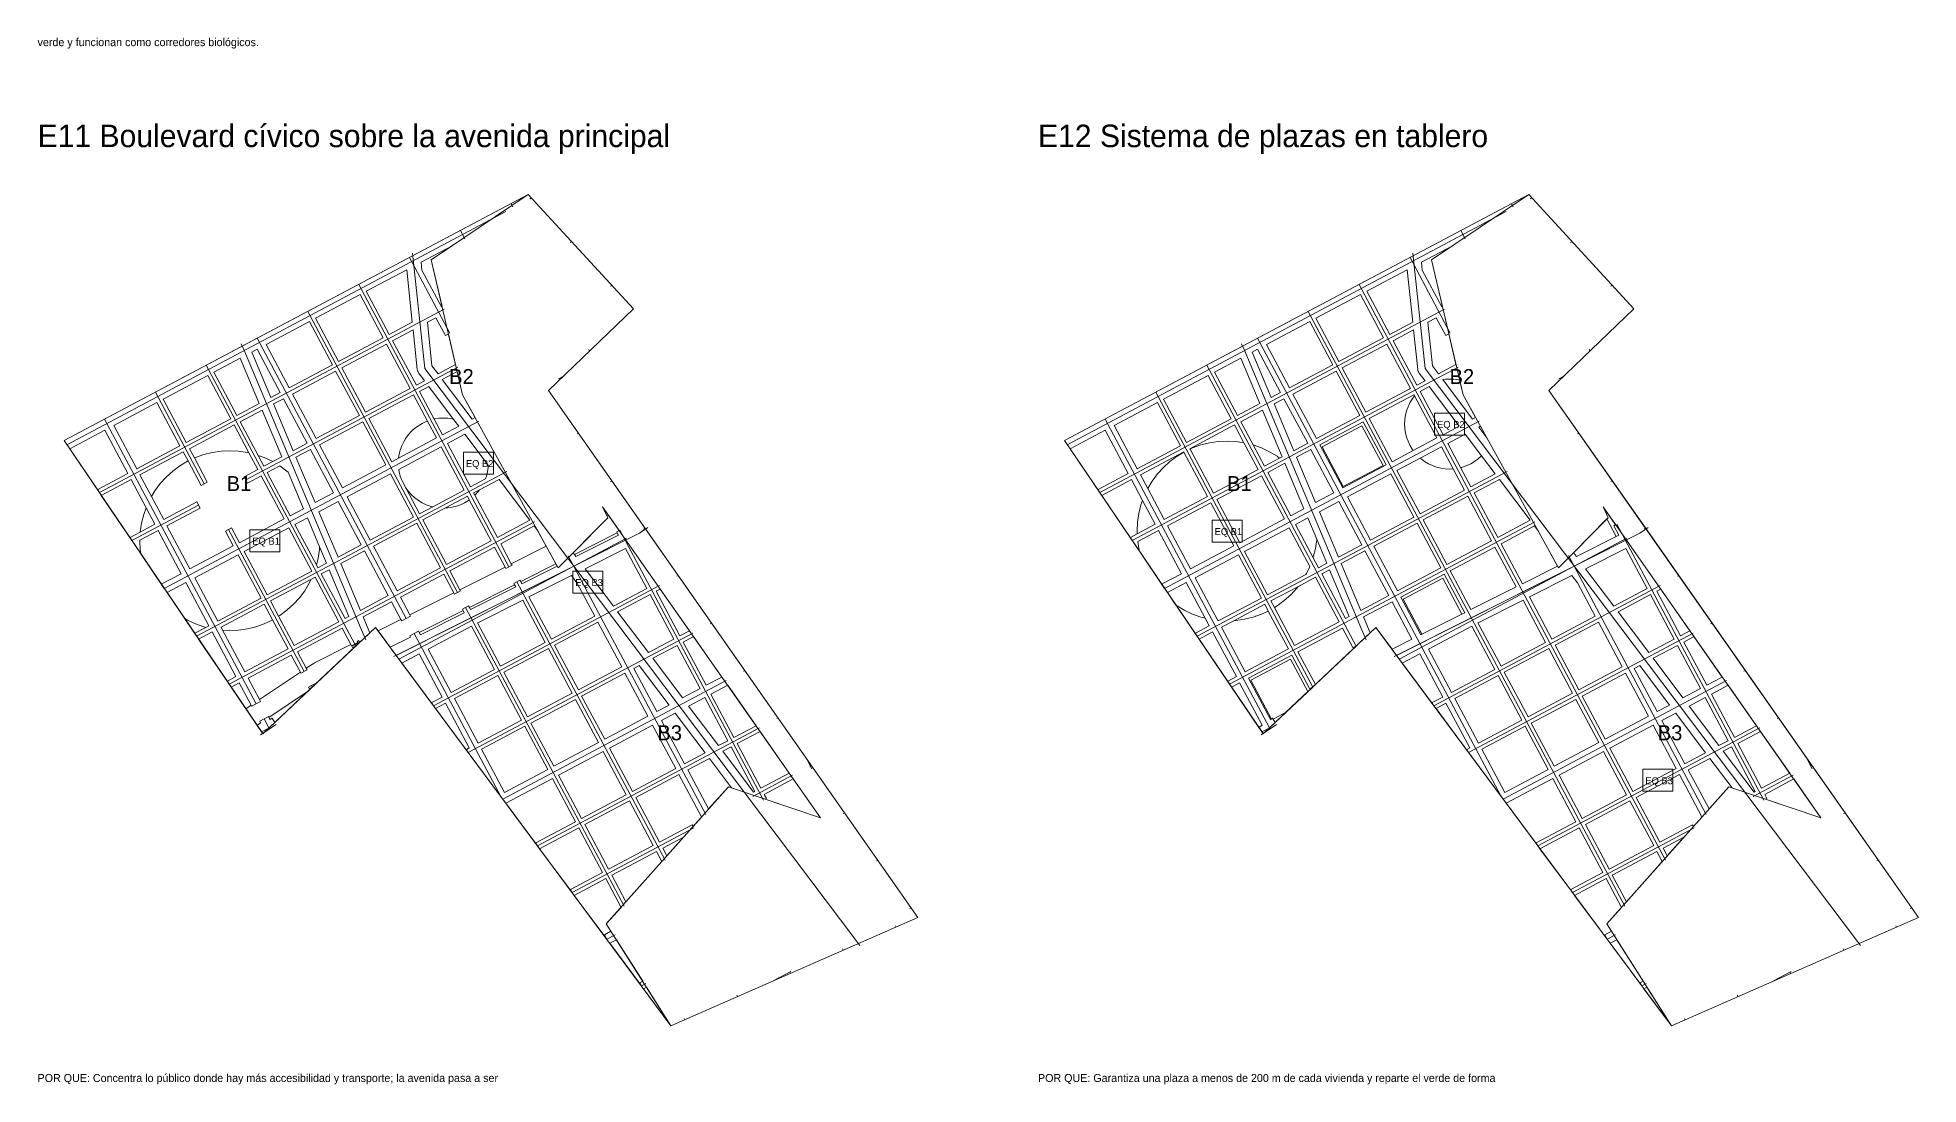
# Model space of a CAD drawing. Header units: metres. Extents: x 3873 to 16340, y -5213 to 3289.
# Drawn here: x 6580 to 10340, y -3085 to -991 of the extents above; entities that cross this region are included whole.
import ezdxf

# ---------------------------------------------------------------- set-up
doc = ezdxf.new("R2010")
doc.units = ezdxf.units.M
for name, color, linetype, lineweight, plot in [('EQUIPAMIENTO', 5, 'Continuous', 0, False), ('LIMITE-INTERVENCION', 30, 'Continuous', 0, False), ('MANZANAS-PROPUESTAS', 33, 'Continuous', 0, False), ('SECTORES', 1, 'Continuous', 0, False), ('TEXTO', 7, 'Continuous', 0, False), ('VERDE-OBLIGATORIO', 3, 'Continuous', 0, False), ('VERDE-PROPUESTO', 82, 'Continuous', 0, False), ('VIA-BOULEVARD', 30, 'Continuous', 0, False), ('VIA-PRIMARIA', 1, 'Continuous', 0, False), ('VIA-SECUNDARIA', 8, 'Continuous', 0, False), ('VIA-TERCIARIA', 9, 'Continuous', 0, False)]:
    doc.layers.add(name, color=color, linetype=linetype, lineweight=lineweight, plot=plot)

msp = doc.modelspace()

# ---------------------------------------------------------------- linework, layer by layer
at = {"layer": 'EQUIPAMIENTO'}
for points in [[(9372.8, -1785.9), (9432.8, -1785.9), (9432.8, -1741.9), (9372.8, -1741.9), (9372.8, -1785.9)], [(7431.2, -1864), (7491.2, -1864), (7491.2, -1820), (7431.2, -1820), (7431.2, -1864)], [(7004.3, -2019.2), (7064.3, -2019.2), (7064.3, -1975.2), (7004.3, -1975.2), (7004.3, -2019.2)], [(8928, -2000), (8988, -2000), (8988, -1956), (8928, -1956), (8928, -2000)], [(7650, -2102), (7710, -2102), (7710, -2058), (7650, -2058), (7650, -2102)], [(9789.1, -2498.5), (9849.1, -2498.5), (9849.1, -2454.5), (9789.1, -2454.5), (9789.1, -2498.5)]]:
    msp.add_lwpolyline(points, close=True, dxfattribs=at)
at = {"layer": 'LIMITE-INTERVENCION'}
for points in [[(6633, -1797), (7561, -1305), (7771.2, -1533.6), (7601.5, -1696.8), (8340, -2751), (7846.2, -2967.6), (7255.3, -2170.6), (7030.2, -2383.5), (6633, -1797)], [(8633, -1797), (9561, -1305), (9771.2, -1533.6), (9601.5, -1696.8), (10340, -2751), (9846.2, -2967.6), (9255.3, -2170.6), (9030.2, -2383.5), (8633, -1797)]]:
    msp.add_lwpolyline(points, close=True, dxfattribs=at)
at = {"layer": 'MANZANAS-PROPUESTAS'}
for points in [[(7387.4, -1529.4), (7348.2, -1455.8), (7346.6, -1440.2), (7408.7, -1407.1), (7366.7, -1435.3), (7388.5, -1528.9), (7387.4, -1529.4)], [(9387.4, -1529.4), (9348.2, -1455.8), (9346.6, -1440.2), (9408.7, -1407.1), (9366.7, -1435.3), (9388.5, -1528.9), (9387.4, -1529.4)], [(7329.1, -1560.4), (7283.2, -1584.8), (7237.2, -1498.3), (7318, -1455.4), (7329.1, -1560.4)], [(9237.2, -1498.3), (9318, -1455.4), (9329.1, -1560.4), (9283.2, -1584.8), (9237.2, -1498.3)], [(7135.7, -1552.3), (7224.9, -1504.9), (7270.9, -1591.4), (7181.7, -1638.8), (7135.7, -1552.3)], [(9135.7, -1552.3), (9224.9, -1504.9), (9270.9, -1591.4), (9181.7, -1638.8), (9135.7, -1552.3)], [(7036.8, -1604.9), (7123.3, -1558.9), (7169.3, -1645.4), (7082.8, -1691.4), (7036.8, -1604.9)], [(7289.8, -1597.2), (7330.7, -1575.4), (7339.1, -1654.6), (7339.3, -1655.9), (7339.6, -1657.2), (7340, -1658.5), (7340.6, -1659.7), (7341.3, -1660.9), (7342, -1662), (7353.8, -1677.6), (7337.2, -1686.4), (7289.8, -1597.2)], [(7380.6, -1663.3), (7368.5, -1647.3), (7359.3, -1560.3), (7376.3, -1551.2), (7395.2, -1586.6), (7401.3, -1583.4), (7415.6, -1644.7), (7380.6, -1663.3)], [(9036.8, -1604.9), (9123.3, -1558.9), (9169.3, -1645.4), (9082.8, -1691.4), (9036.8, -1604.9)], [(9289.8, -1597.2), (9330.7, -1575.4), (9339.1, -1654.6), (9339.3, -1655.9), (9339.6, -1657.2), (9340, -1658.5), (9340.6, -1659.7), (9341.3, -1660.9), (9342, -1662), (9353.8, -1677.6), (9337.2, -1686.4), (9289.8, -1597.2)], [(9380.6, -1663.3), (9368.5, -1647.3), (9359.3, -1560.3), (9376.3, -1551.2), (9395.2, -1586.6), (9401.3, -1583.4), (9415.6, -1644.7), (9380.6, -1663.3)], [(7008.2, -1620.1), (7019.1, -1614.3), (7065.1, -1700.8), (7046.4, -1710.8), (7008.2, -1620.1)], [(7188.3, -1651.2), (7277.4, -1603.8), (7324.9, -1693), (7235.7, -1740.4), (7188.3, -1651.2)], [(9008.2, -1620.1), (9019.1, -1614.3), (9065.1, -1700.8), (9046.4, -1710.8), (9008.2, -1620.1)], [(9188.3, -1651.2), (9277.4, -1603.8), (9324.9, -1693), (9235.7, -1740.4), (9188.3, -1651.2)], [(6932.6, -1660.3), (6985.2, -1632.3), (7023.3, -1723), (6978.6, -1746.8), (6932.6, -1660.3)], [(8932.6, -1660.3), (8985.2, -1632.3), (9023.3, -1723), (8978.6, -1746.8), (8932.6, -1660.3)], [(6966.2, -1753.4), (6877.1, -1800.8), (6831.1, -1714.3), (6920.2, -1666.9), (6966.2, -1753.4)], [(7089.4, -1703.8), (7175.9, -1657.8), (7223.3, -1746.9), (7136.8, -1793), (7089.4, -1703.8)], [(7343.8, -1698.7), (7362.3, -1688.9), (7411.7, -1754.5), (7408.8, -1753.7), (7400.1, -1752.4), (7391.2, -1752), (7382.4, -1752.4), (7373.7, -1753.7), (7373.1, -1753.9), (7343.8, -1698.7)], [(7448.8, -1753.9), (7389.1, -1674.6), (7418.9, -1658.8), (7429.8, -1705.7), (7454.7, -1750.8), (7448.8, -1753.9)], [(8831.1, -1714.3), (8920.2, -1666.9), (8966.2, -1753.4), (8877.1, -1800.8), (8831.1, -1714.3)], [(9089.4, -1703.8), (9175.9, -1657.8), (9223.3, -1746.9), (9136.8, -1793), (9089.4, -1703.8)], [(6732.2, -1766.9), (6818.7, -1720.8), (6864.7, -1807.4), (6778.2, -1853.4), (6732.2, -1766.9)], [(7051.8, -1723.7), (7071.7, -1713.2), (7119.1, -1802.3), (7091.1, -1817.2), (7051.8, -1723.7)], [(7242.2, -1752.7), (7331.4, -1705.3), (7359.4, -1757.9), (7356.8, -1758.9), (7348.8, -1762.6), (7341.2, -1767.2), (7334.1, -1772.4), (7327.6, -1778.4), (7321.7, -1784.9), (7316.4, -1792), (7311.9, -1799.6), (7308.1, -1807.6), (7305.1, -1815.9), (7303, -1824.4), (7301.8, -1832), (7288.3, -1839.3), (7242.2, -1752.7)], [(8732.2, -1766.9), (8818.7, -1720.8), (8864.7, -1807.4), (8778.2, -1853.4), (8732.2, -1766.9)], [(9051.8, -1723.7), (9071.7, -1713.2), (9119.1, -1802.3), (9091.1, -1817.2), (9051.8, -1723.7)], [(9288.3, -1839.3), (9242.2, -1752.7), (9331.4, -1705.3), (9332.6, -1707.6), (9328, -1713.9), (9323.4, -1721.4), (9319.7, -1729.4), (9316.7, -1737.7), (9314.5, -1746.3), (9313.2, -1755), (9312.8, -1763.9), (9313.2, -1772.7), (9314.5, -1781.4), (9316.7, -1790), (9319.7, -1798.3), (9323.4, -1806.3), (9328, -1813.9), (9330.3, -1816.9), (9288.3, -1839.3)], [(6883.6, -1813.2), (6972.8, -1765.7), (7002.4, -1821.4), (6999.4, -1820.6), (6982, -1818.1), (6964.3, -1817.2), (6946.7, -1818.1), (6929.2, -1820.6), (6912.1, -1824.9), (6895.4, -1830.9), (6893.5, -1831.8), (6883.6, -1813.2)], [(6985.2, -1759.2), (7028.8, -1736), (7068.1, -1829.5), (7050.1, -1839), (7049.2, -1838.4), (7033.2, -1830.9), (7021, -1826.5), (6985.2, -1759.2)], [(7143.4, -1805.3), (7229.9, -1759.3), (7275.9, -1845.8), (7189.4, -1891.8), (7143.4, -1805.3)], [(8883.6, -1813.2), (8972.8, -1765.7), (8991.7, -1801.2), (8975.7, -1798.8), (8958, -1798), (8940.4, -1798.8), (8922.9, -1801.4), (8905.8, -1805.7), (8889.1, -1811.7), (8884.1, -1814.1), (8883.6, -1813.2)], [(8985.2, -1759.2), (9028.8, -1736), (9068.1, -1829.5), (9063.1, -1832.1), (9058, -1828.3), (9042.9, -1819.2), (9026.9, -1811.7), (9010.3, -1805.7), (9009.9, -1805.6), (8985.2, -1759.2)], [(9229.9, -1759.3), (9275.9, -1845.8), (9189.4, -1891.8), (9143.4, -1805.3), (9229.9, -1759.3)], [(6714.5, -1776.2), (6760.5, -1862.8), (6700.2, -1894.9), (6703.5, -1901), (6644.2, -1813.6), (6714.5, -1776.2)], [(8714.5, -1776.2), (8760.5, -1862.8), (8700.2, -1894.9), (8703.5, -1901), (8644.2, -1813.6), (8714.5, -1776.2)], [(6784.7, -1865.7), (6871.3, -1819.7), (6880.9, -1837.8), (6879.5, -1838.4), (6864.3, -1847.5), (6850.1, -1858), (6837, -1869.9), (6825.2, -1883), (6814.6, -1897.2), (6807.7, -1908.8), (6784.7, -1865.7)], [(7096.6, -1830.2), (7125.7, -1814.7), (7171.7, -1901.2), (7134.7, -1920.9), (7096.6, -1830.2)], [(8784.7, -1865.7), (8871.3, -1819.7), (8871.5, -1820.2), (8858, -1828.3), (8843.8, -1838.8), (8830.7, -1850.7), (8818.9, -1863.8), (8808.4, -1878), (8799.3, -1893.1), (8784.7, -1865.7)], [(9096.6, -1830.2), (9125.7, -1814.7), (9171.7, -1901.2), (9134.7, -1920.9), (9096.6, -1830.2)], [(9343.7, -1943.5), (9297.6, -1856.9), (9344.3, -1832.1), (9345.7, -1833.4), (9352.8, -1838.7), (9360.4, -1843.2), (9368.4, -1847), (9376.7, -1850), (9385.3, -1852.1), (9394, -1853.4), (9402.8, -1853.9), (9410.2, -1853.5), (9432.8, -1896), (9343.7, -1943.5)], [(9493.9, -1863.5), (9445.2, -1889.5), (9424.8, -1851), (9428.9, -1850), (9437.3, -1847), (9445.2, -1843.2), (9452.8, -1838.7), (9459.9, -1833.4), (9466.5, -1827.5), (9466.6, -1827.3), (9493.9, -1863.5)], [(6767.1, -1875.1), (6796.9, -1931.3), (6792.1, -1944.9), (6787.8, -1962.1), (6785.2, -1979.5), (6785.2, -1979.9), (6765, -1990.6), (6768.3, -1996.8), (6707.4, -1906.9), (6767.1, -1875.1)], [(7285.3, -1863.5), (7331.3, -1950), (7244.8, -1996), (7198.8, -1909.5), (7285.3, -1863.5)], [(7502.5, -1874.9), (7564, -1956.5), (7499.2, -1991), (7454.1, -1906.3), (7454.9, -1905.6), (7460.8, -1899.1), (7463.4, -1895.6), (7502.5, -1874.9)], [(8767.1, -1875.1), (8789.1, -1916.5), (8785.8, -1925.7), (8781.5, -1942.9), (8778.9, -1960.3), (8778, -1978), (8778.3, -1983.6), (8765, -1990.6), (8768.3, -1996.8), (8707.4, -1906.9), (8767.1, -1875.1)], [(9285.3, -1863.5), (9331.3, -1950), (9244.8, -1996), (9198.8, -1909.5), (9285.3, -1863.5)], [(9502.5, -1874.9), (9564, -1956.5), (9499.2, -1991), (9451.8, -1901.8), (9502.5, -1874.9)], [(7343.7, -1943.5), (7315.4, -1890.4), (7316.4, -1892), (7321.7, -1899.1), (7327.6, -1905.6), (7334.1, -1911.6), (7341.2, -1916.8), (7348.8, -1921.4), (7356.8, -1925.2), (7365.1, -1928.1), (7370.1, -1929.4), (7343.7, -1943.5)], [(7395.4, -1931.8), (7400.1, -1931.6), (7408.8, -1930.3), (7417.4, -1928.1), (7425.7, -1925.2), (7433.7, -1921.4), (7441.2, -1916.8), (7443.1, -1915.4), (7486.8, -1997.6), (7397.6, -2045), (7350.2, -1955.8), (7395.4, -1931.8)], [(9397.6, -2045), (9350.2, -1955.8), (9439.4, -1908.4), (9486.8, -1997.6), (9397.6, -2045)], [(7181.1, -1918.9), (7227.1, -2005.4), (7180.6, -2030.1), (7142.5, -1939.4), (7181.1, -1918.9)], [(9181.1, -1918.9), (9227.1, -2005.4), (9180.6, -2030.1), (9142.5, -1939.4), (9181.1, -1918.9)], [(9731.2, -1967.2), (9741.3, -1986.2), (9735.9, -1988.9), (9717.2, -1953.8), (9719.7, -1951.3), (9709.6, -1929.5), (9734.7, -1965.3), (9731.2, -1967.2)], [(7385.3, -2051.6), (7298.8, -2097.6), (7251.3, -2008.4), (7337.9, -1962.4), (7385.3, -2051.6)], [(7505.8, -2003.4), (7572.6, -1967.8), (7579.8, -1977.5), (7596.9, -2008.5), (7527.1, -2043.6), (7505.8, -2003.4)], [(7741.3, -1986.2), (7656.3, -2029), (7653.2, -2024.9), (7738.9, -1981.8), (7741.3, -1986.2)], [(9385.3, -2051.6), (9298.8, -2097.6), (9251.3, -2008.4), (9337.9, -1962.4), (9385.3, -2051.6)], [(9572.6, -1967.8), (9579.8, -1977.5), (9618.7, -2047.9), (9548.3, -2083.3), (9505.8, -2003.4), (9572.6, -1967.8)], [(7157.6, -2042.4), (7140.6, -2051.4), (7137.5, -2045.7), (7140.9, -2032.3), (7143.4, -2014.8), (7143.7, -2009.4), (7157.6, -2042.4)], [(7281.1, -2107), (7225.4, -2136.6), (7186.1, -2043.1), (7233.7, -2017.8), (7281.1, -2107)], [(7404.2, -2057.4), (7493.4, -2009.9), (7514.6, -2049.9), (7424.4, -2095.3), (7404.2, -2057.4)], [(7755.4, -2012.7), (7797.9, -2092.7), (7731.1, -2128.2), (7674.6, -2053.3), (7755.4, -2012.7)], [(9157.6, -2042.4), (9140.6, -2051.4), (9129.9, -2031.3), (9130.3, -2030.2), (9134.6, -2013.1), (9137.2, -1995.6), (9137.2, -1994), (9157.6, -2042.4)], [(9281.1, -2107), (9225.4, -2136.6), (9186.1, -2043.1), (9233.7, -2017.8), (9281.1, -2107)], [(9535.8, -2089.6), (9445.5, -2135), (9404.2, -2057.4), (9493.4, -2009.9), (9535.8, -2089.6)], [(9755.4, -2012.7), (9797.9, -2092.7), (9731.1, -2128.2), (9674.6, -2053.3), (9755.4, -2012.7)], [(7202.3, -2148.8), (7194.6, -2153), (7147.1, -2063.8), (7163, -2055.4), (7202.3, -2148.8)], [(7305.3, -2109.9), (7391.9, -2063.9), (7411.9, -2101.6), (7324.3, -2145.7), (7305.3, -2109.9)], [(7548.3, -2083.3), (7545.9, -2078.9), (7616.3, -2043.5), (7618.7, -2047.9), (7548.3, -2083.3)], [(7647.4, -2067), (7658.3, -2081.6), (7693.7, -2148.1), (7607.2, -2194.1), (7562.4, -2109.8), (7647.4, -2067)], [(9202.3, -2148.8), (9194.6, -2153), (9147.1, -2063.8), (9163, -2055.4), (9202.3, -2148.8)], [(9433, -2141.3), (9427.6, -2144), (9389.4, -2072), (9309.9, -2114.3), (9347.2, -2184.5), (9345.4, -2185.4), (9305.3, -2109.9), (9391.9, -2063.9), (9433, -2141.3)], [(9562.4, -2109.8), (9647.4, -2067), (9658.3, -2081.6), (9693.7, -2148.1), (9607.2, -2194.1), (9562.4, -2109.8)], [(6894.7, -2182.1), (6898, -2188.3), (6838.8, -2100.9), (6839.8, -2102.3), (6873.8, -2152.5), (6879.5, -2155.9), (6895.4, -2163.5), (6912.1, -2169.4), (6916.5, -2170.6), (6894.7, -2182.1)], [(7093, -2207), (7061.9, -2148.3), (7064.3, -2146.9), (7078.5, -2136.3), (7091.6, -2124.5), (7103.5, -2111.4), (7114, -2097.2), (7123.1, -2082), (7126.5, -2074.8), (7134.8, -2070.4), (7182.2, -2159.5), (7093, -2207)], [(7535.8, -2089.6), (7445.5, -2135), (7443.2, -2130.6), (7533.4, -2085.2), (7535.8, -2089.6)], [(7851.9, -2194.2), (7801.1, -2221.2), (7739.6, -2139.5), (7804.4, -2105), (7851.9, -2194.2)], [(7864.2, -2187.6), (7816.8, -2098.5), (7824.9, -2094.2), (7883.3, -2177.5), (7864.2, -2187.6)], [(8922.5, -2167.4), (8894.7, -2182.1), (8898, -2188.3), (8838.8, -2100.9), (8855.8, -2126), (8858, -2127.6), (8873.2, -2136.7), (8889.1, -2144.3), (8905.8, -2150.2), (8914.5, -2152.4), (8922.5, -2167.4)], [(9182.2, -2159.5), (9093, -2207), (9052.6, -2130.9), (9058, -2127.6), (9072.2, -2117.1), (9085.3, -2105.3), (9097.2, -2092.2), (9099.4, -2089.2), (9134.8, -2070.4), (9182.2, -2159.5)], [(9851.9, -2194.2), (9801.1, -2221.2), (9739.6, -2139.5), (9804.4, -2105), (9851.9, -2194.2)], [(9864.2, -2187.6), (9816.8, -2098.5), (9824.9, -2094.2), (9883.3, -2177.5), (9864.2, -2187.6)], [(7244, -2181.3), (7239, -2169.1), (7239, -2169), (7230.8, -2149.5), (7287.7, -2119.3), (7306.4, -2154.6), (7260.6, -2177.7), (7255.3, -2170.6), (7244, -2181.3)], [(7433, -2141.3), (7345.4, -2185.4), (7343.1, -2181), (7430.7, -2136.9), (7433, -2141.3)], [(7459.9, -2161.4), (7549.9, -2116.1), (7594.8, -2200.7), (7505.6, -2248.1), (7459.6, -2161.5), (7459.9, -2161.4)], [(8994.1, -2259.5), (8946.7, -2170.4), (8971.2, -2157.3), (8975.7, -2157.1), (8993.1, -2154.5), (9010.3, -2150.2), (9026.9, -2144.3), (9040.4, -2137.9), (9080.7, -2213.5), (8994.1, -2259.5)], [(9244, -2181.3), (9239, -2169.1), (9239, -2169), (9230.8, -2149.5), (9287.7, -2119.3), (9327.6, -2194.4), (9287.8, -2214.4), (9255.3, -2170.6), (9244, -2181.3)], [(9549.9, -2116.1), (9594.8, -2200.7), (9505.6, -2248.1), (9459.6, -2161.5), (9459.9, -2161.4), (9549.9, -2116.1)], [(6929.1, -2179.7), (6976.5, -2268.9), (6959.6, -2277.9), (6962.9, -2284.1), (6902, -2194.2), (6929.1, -2179.7)], [(7080.7, -2213.5), (6994.1, -2259.5), (6950, -2176.5), (6964.3, -2177.2), (6982, -2176.3), (6999.4, -2173.7), (7016.6, -2169.4), (7033.2, -2163.5), (7049.2, -2155.9), (7049.8, -2155.5), (7080.7, -2213.5)], [(7099.6, -2219.3), (7188.8, -2171.9), (7206.4, -2205), (7136, -2240.4), (7134.9, -2241), (7130.7, -2243.5), (7129.6, -2244.2), (7117.2, -2252.5), (7099.6, -2219.3)], [(7447.2, -2168.1), (7493.3, -2254.6), (7406.7, -2300.6), (7360.7, -2214.1), (7447.2, -2168.1)], [(7747.7, -2249.6), (7661.1, -2295.6), (7613.7, -2206.4), (7700.3, -2160.4), (7747.7, -2249.6)], [(8929.1, -2179.7), (8976.5, -2268.9), (8959.6, -2277.9), (8962.9, -2284.1), (8902, -2194.2), (8929.1, -2179.7)], [(9099.6, -2219.3), (9188.8, -2171.9), (9209.7, -2211.2), (9215.8, -2207.9), (9134.5, -2284.9), (9099.6, -2219.3)], [(9493.3, -2254.6), (9406.7, -2300.6), (9360.7, -2214.1), (9447.2, -2168.1), (9493.3, -2254.6)], [(9613.7, -2206.4), (9700.3, -2160.4), (9747.7, -2249.6), (9661.1, -2295.6), (9613.7, -2206.4)], [(7512.2, -2260.4), (7601.4, -2213), (7648.8, -2302.2), (7559.6, -2349.6), (7512.2, -2260.4)], [(7904.4, -2293.1), (7869.4, -2311.7), (7809.7, -2232.5), (7858.4, -2206.6), (7904.4, -2293.1)], [(7916.8, -2286.5), (7870.8, -2200), (7891.4, -2189), (7948, -2269.9), (7916.8, -2286.5)], [(9648.8, -2302.2), (9559.6, -2349.6), (9512.2, -2260.4), (9601.4, -2213), (9648.8, -2302.2)], [(9904.4, -2293.1), (9869.4, -2311.7), (9809.7, -2232.5), (9858.4, -2206.6), (9904.4, -2293.1)], [(9916.8, -2286.5), (9870.8, -2200), (9891.4, -2189), (9948, -2269.9), (9916.8, -2286.5)], [(7000.7, -2271.9), (7087.2, -2225.9), (7105.5, -2260.3), (7023.7, -2315.1), (7000.7, -2271.9)], [(7343.1, -2223.5), (7389.1, -2310), (7368.2, -2321.1), (7371.5, -2327.3), (7308.2, -2242), (7343.1, -2223.5)], [(7782.9, -2246.8), (7842.6, -2326), (7817.9, -2339.1), (7771.9, -2252.6), (7782.9, -2246.8)], [(9050, -2354.4), (9075, -2341.1), (9119.4, -2299.1), (9084.8, -2234), (9005.3, -2276.3), (9046.6, -2353.9), (9044.9, -2355.1), (9000.7, -2271.9), (9087.2, -2225.9), (9123, -2293.2), (9129.2, -2289.9), (9054.2, -2360.8), (9050, -2354.4)], [(9343.1, -2223.5), (9389.1, -2310), (9368.2, -2321.1), (9371.5, -2327.3), (9308.2, -2242), (9343.1, -2223.5)], [(9782.9, -2246.8), (9842.6, -2326), (9817.9, -2339.1), (9771.9, -2252.6), (9782.9, -2246.8)], [(6966.8, -2289.9), (6983, -2281.3), (7007, -2326.3), (6996.3, -2333.5), (6966.8, -2289.9)], [(7547.2, -2356.2), (7460.7, -2402.2), (7413.3, -2313), (7499.8, -2267), (7547.2, -2356.2)], [(7800.3, -2348.5), (7713.7, -2394.5), (7667.7, -2308), (7754.2, -2262), (7800.3, -2348.5)], [(7972.2, -2390.7), (7926.2, -2304.2), (7959.6, -2286.4), (8016.3, -2367.3), (7972.2, -2390.7)], [(8983, -2281.3), (9028.2, -2366.2), (9021.5, -2370.7), (8966.8, -2289.9), (8983, -2281.3)], [(9547.2, -2356.2), (9460.7, -2402.2), (9413.3, -2313), (9499.8, -2267), (9547.2, -2356.2)], [(9667.7, -2308), (9754.2, -2262), (9800.3, -2348.5), (9713.7, -2394.5), (9667.7, -2308)], [(9972.2, -2390.7), (9926.2, -2304.2), (9959.6, -2286.4), (10016.3, -2367.3), (9972.2, -2390.7)], [(7054.2, -2360.8), (7048.7, -2352.5), (7044.9, -2355.1), (7042.6, -2350.6), (7119.4, -2299.1), (7054.2, -2360.8)], [(7395.6, -2322.4), (7443.1, -2411.6), (7437.5, -2414.6), (7440.7, -2420.7), (7375.7, -2333), (7395.6, -2322.4)], [(7655.4, -2314.6), (7701.4, -2401.1), (7612.2, -2448.5), (7566.2, -2362), (7655.4, -2314.6)], [(7959.8, -2397.3), (7941.3, -2407.1), (7881.6, -2327.9), (7913.8, -2310.8), (7959.8, -2397.3)], [(9395.6, -2322.4), (9443.1, -2411.6), (9437.5, -2414.6), (9440.7, -2420.7), (9375.7, -2333), (9395.6, -2322.4)], [(9701.4, -2401.1), (9612.2, -2448.5), (9566.2, -2362), (9655.4, -2314.6), (9701.4, -2401.1)], [(9959.8, -2397.3), (9941.3, -2407.1), (9881.6, -2327.9), (9913.8, -2310.8), (9959.8, -2397.3)], [(7599.8, -2455.1), (7513.3, -2501.1), (7467.3, -2414.5), (7553.8, -2368.5), (7599.8, -2455.1)], [(7769.1, -2498.7), (7723.1, -2412.2), (7809.6, -2366.2), (7855.7, -2452.7), (7769.1, -2498.7)], [(7873.3, -2443.3), (7827.3, -2356.8), (7854.8, -2342.2), (7914.5, -2421.4), (7873.3, -2443.3)], [(9599.8, -2455.1), (9513.3, -2501.1), (9467.3, -2414.5), (9553.8, -2368.5), (9599.8, -2455.1)], [(9769.1, -2498.7), (9723.1, -2412.2), (9809.6, -2366.2), (9855.7, -2452.7), (9769.1, -2498.7)], [(9873.3, -2443.3), (9827.3, -2356.8), (9854.8, -2342.2), (9914.5, -2421.4), (9873.3, -2443.3)], [(8026.2, -2492.3), (7978.8, -2403.1), (8024.4, -2378.8), (8082.7, -2462.2), (8026.2, -2492.3)], [(10026.2, -2492.3), (9978.8, -2403.1), (10024.4, -2378.8), (10082.7, -2462.2), (10026.2, -2492.3)], [(7756.8, -2505.3), (7667.6, -2552.7), (7621.6, -2466.2), (7710.8, -2418.7), (7756.8, -2505.3)], [(7879.9, -2455.7), (7923.1, -2432.7), (7967.4, -2491.6), (7961, -2489.4), (7921.5, -2533.9), (7879.9, -2455.7)], [(7966.4, -2409.7), (8013.8, -2498.8), (8011.4, -2500.1), (7949.9, -2418.4), (7966.4, -2409.7)], [(9756.8, -2505.3), (9667.6, -2552.7), (9621.6, -2466.2), (9710.8, -2418.7), (9756.8, -2505.3)], [(9879.9, -2455.7), (9923.1, -2432.7), (9967.4, -2491.6), (9961, -2489.4), (9921.5, -2533.9), (9879.9, -2455.7)], [(9966.4, -2409.7), (10013.8, -2498.8), (10011.4, -2500.1), (9949.9, -2418.4), (9966.4, -2409.7)], [(7609.2, -2472.7), (7655.2, -2559.3), (7576, -2601.4), (7579.3, -2607.6), (7516, -2522.3), (7609.2, -2472.7)], [(7888.7, -2565.4), (7823.1, -2600.2), (7775.7, -2511.1), (7862.2, -2465), (7907.1, -2549.3), (7908.3, -2548.7), (7890.5, -2568.7), (7888.7, -2565.4)], [(8037.1, -2512.8), (8032.8, -2504.6), (8090.8, -2473.7), (8145.3, -2551.5), (8034.6, -2514.2), (8037.1, -2512.8)], [(9609.2, -2472.7), (9655.2, -2559.3), (9576, -2601.4), (9579.3, -2607.6), (9516, -2522.3), (9609.2, -2472.7)], [(9888.7, -2565.4), (9823.1, -2600.2), (9775.7, -2511.1), (9862.2, -2465), (9907.1, -2549.3), (9908.3, -2548.7), (9890.5, -2568.7), (9888.7, -2565.4)], [(10037.1, -2512.8), (10032.8, -2504.6), (10090.8, -2473.7), (10145.3, -2551.5), (10034.6, -2514.2), (10037.1, -2512.8)], [(7763.3, -2517.6), (7810.8, -2606.8), (7721.6, -2654.2), (7674.2, -2565), (7763.3, -2517.6)], [(9763.3, -2517.6), (9810.8, -2606.8), (9721.6, -2654.2), (9674.2, -2565), (9763.3, -2517.6)], [(7661.8, -2571.6), (7709.2, -2660.8), (7645.2, -2694.8), (7648.5, -2701), (7583.5, -2613.3), (7661.8, -2571.6)], [(7829.7, -2612.6), (7871, -2590.6), (7837.8, -2627.9), (7829.7, -2612.6)], [(9661.8, -2571.6), (9709.2, -2660.8), (9645.2, -2694.8), (9648.5, -2701), (9583.5, -2613.3), (9661.8, -2571.6)], [(9829.7, -2612.6), (9871, -2590.6), (9837.8, -2627.9), (9829.7, -2612.6)], [(7728.1, -2666.6), (7817.3, -2619.2), (7827.9, -2639.1), (7756.3, -2719.6), (7728.1, -2666.6)], [(9728.1, -2666.6), (9817.3, -2619.2), (9827.9, -2639.1), (9756.3, -2719.6), (9728.1, -2666.6)], [(7713.1, -2785.6), (7717.8, -2794.4), (7652.7, -2706.7), (7715.8, -2673.2), (7746.4, -2730.7), (7717, -2763.8), (7726.3, -2778.5), (7713.1, -2785.6)], [(9713.1, -2785.6), (9717.8, -2794.4), (9652.7, -2706.7), (9715.8, -2673.2), (9746.4, -2730.7), (9717, -2763.8), (9726.3, -2778.5), (9713.1, -2785.6)], [(7783.8, -2881.6), (7787.1, -2887.8), (7723.8, -2802.5), (7737.1, -2795.5), (7789.7, -2878.5), (7783.8, -2881.6)], [(9783.8, -2881.6), (9787.1, -2887.8), (9723.8, -2802.5), (9737.1, -2795.5), (9789.7, -2878.5), (9783.8, -2881.6)], [(7791.3, -2893.5), (7797.2, -2890.3), (7846.2, -2967.6), (7791.3, -2893.5)], [(9791.3, -2893.5), (9797.2, -2890.3), (9846.2, -2967.6), (9791.3, -2893.5)]]:
    msp.add_lwpolyline(points, close=True, dxfattribs=at)
at = {"layer": 'SECTORES'}
for points in [[(6989.1, -1608.2), (7561, -1305), (7771.2, -1533.6), (7601.5, -1696.8), (7795.5, -1973.7), (7783, -1982), (7296.9, -2226.6), (7255.3, -2170.6), (7233.9, -2190.8), (7227, -2174), (6992, -1615), (6989.1, -1608.2)], [(8989.1, -1608.2), (9561, -1305), (9771.2, -1533.6), (9601.5, -1696.8), (9795.5, -1973.7), (9783, -1982), (9296.9, -2226.6), (9255.3, -2170.6), (9233.9, -2190.8), (9227, -2174), (8992, -1615), (8989.1, -1608.2)], [(7030.2, -2383.5), (7030, -2383.1), (6633, -1797), (6989.1, -1608.2), (6992, -1615), (7227, -2174), (7233.9, -2190.8), (7032.1, -2381.7), (7030.2, -2383.5)], [(9030.2, -2383.5), (9030, -2383.1), (8633, -1797), (8989.1, -1608.2), (8992, -1615), (9227, -2174), (9233.9, -2190.8), (9032.1, -2381.7), (9030.2, -2383.5)], [(7795.5, -1973.7), (8340, -2751), (7846.2, -2967.6), (7296.9, -2226.6), (7783, -1982), (7795.5, -1973.7)], [(9795.5, -1973.7), (10340, -2751), (9846.2, -2967.6), (9296.9, -2226.6), (9783, -1982), (9795.5, -1973.7)]]:
    msp.add_lwpolyline(points, close=True, dxfattribs=at)
at = {"layer": 'VERDE-OBLIGATORIO'}
for points in [[(8145.3, -2551.5), (7709.6, -1929.5), (7719.7, -1951.3), (7620.6, -2051.3), (7429.8, -1705.7), (7366.7, -1435.3), (7561, -1305), (7771.2, -1533.6), (7601.5, -1696.8), (8340, -2751), (7846.2, -2967.6), (7717, -2763.8), (7961, -2489.4), (8145.3, -2551.5)], [(10145.3, -2551.5), (9709.6, -1929.5), (9719.7, -1951.3), (9620.6, -2051.3), (9429.8, -1705.7), (9366.7, -1435.3), (9561, -1305), (9771.2, -1533.6), (9601.5, -1696.8), (10340, -2751), (9846.2, -2967.6), (9717, -2763.8), (9961, -2489.4), (10145.3, -2551.5)]]:
    msp.add_lwpolyline(points, close=True, dxfattribs=at)
at = {"layer": 'VERDE-PROPUESTO'}
for points in [[(9362.3, -1688.9), (9422, -1768.1), (9389.8, -1785.3), (9343.8, -1698.7), (9362.3, -1688.9)], [(9448.8, -1753.9), (9389.4, -1675), (9394, -1674.3), (9402.8, -1673.9), (9411.6, -1674.3), (9420.4, -1675.6), (9422.9, -1676.2), (9429.8, -1705.7), (9454.7, -1750.8), (9448.8, -1753.9)], [(9323.4, -1806.3), (9319.7, -1798.3), (9316.7, -1790), (9314.5, -1781.4), (9313.2, -1772.7), (9312.8, -1763.9), (9313.2, -1755), (9314.5, -1746.3), (9316.7, -1737.7), (9319.7, -1729.4), (9323.4, -1721.4), (9328, -1713.9), (9332.6, -1707.6), (9377.4, -1791.8), (9330.3, -1816.9), (9328, -1813.9), (9323.4, -1806.3)], [(7305.1, -1815.9), (7308.1, -1807.6), (7311.9, -1799.6), (7316.4, -1792), (7321.7, -1784.9), (7327.6, -1778.4), (7334.1, -1772.4), (7341.2, -1767.2), (7348.8, -1762.6), (7356.8, -1758.9), (7359.4, -1757.9), (7377.4, -1791.8), (7301.8, -1832), (7303, -1824.4), (7305.1, -1815.9)], [(7382.4, -1752.4), (7391.2, -1752), (7400.1, -1752.4), (7408.8, -1753.7), (7411.7, -1754.5), (7422, -1768.1), (7389.8, -1785.3), (7373.1, -1753.9), (7373.7, -1753.7), (7382.4, -1752.4)], [(7479.5, -1859.6), (7477.4, -1868.1), (7475.5, -1873.3), (7445.2, -1889.5), (7399.2, -1802.9), (7434.2, -1784.3), (7481, -1846.4), (7480.8, -1850.8), (7479.5, -1859.6)], [(8905.8, -1805.7), (8922.9, -1801.4), (8940.4, -1798.8), (8958, -1798), (8975.7, -1798.8), (8991.7, -1801.2), (9020.2, -1854.9), (8931.1, -1902.3), (8884.1, -1814.1), (8889.1, -1811.7), (8905.8, -1805.7)], [(9227.4, -1767.4), (9269.7, -1846.9), (9190.2, -1889.1), (9147.9, -1809.7), (9227.4, -1767.4)], [(9459.9, -1833.4), (9452.8, -1838.7), (9445.2, -1843.2), (9437.3, -1847), (9428.9, -1850), (9424.8, -1851), (9399.2, -1802.9), (9434.2, -1784.3), (9466.6, -1827.3), (9466.5, -1827.5), (9459.9, -1833.4)], [(9461, -1770), (9464.4, -1768.3), (9477.1, -1791.3), (9461, -1770)], [(6825.2, -1883), (6837, -1869.9), (6850.1, -1858), (6864.3, -1847.5), (6879.5, -1838.4), (6880.9, -1837.8), (6906.8, -1886.5), (6919.1, -1879.9), (6893.5, -1831.8), (6895.4, -1830.9), (6912.1, -1824.9), (6929.2, -1820.6), (6946.7, -1818.1), (6964.3, -1817.2), (6982, -1818.1), (6999.4, -1820.6), (7002.4, -1821.4), (7020.2, -1854.9), (6992.8, -1869.5), (6999.4, -1881.9), (7026.8, -1867.3), (7072.8, -1953.8), (6983.6, -2001.2), (6967.8, -1971.5), (6955.5, -1978.1), (6971.3, -2007.8), (6884.7, -2053.8), (6838.7, -1967.3), (6904.9, -1932.1), (6898.4, -1919.7), (6832.2, -1954.9), (6807.7, -1908.8), (6814.6, -1897.2), (6825.2, -1883)], [(7049.2, -1838.4), (7050.1, -1839), (7032.6, -1848.4), (7021, -1826.5), (7033.2, -1830.9), (7049.2, -1838.4)], [(7356.8, -1925.2), (7348.8, -1921.4), (7341.2, -1916.8), (7334.1, -1911.6), (7327.6, -1905.6), (7321.7, -1899.1), (7316.4, -1892), (7315.4, -1890.4), (7308.6, -1877.6), (7308.1, -1876.4), (7305.1, -1868.1), (7303, -1859.6), (7302.2, -1854.5), (7386.8, -1809.5), (7432.8, -1896), (7370.1, -1929.4), (7365.1, -1928.1), (7356.8, -1925.2)], [(8818.9, -1863.8), (8830.7, -1850.7), (8843.8, -1838.8), (8858, -1828.3), (8871.5, -1820.2), (8918.7, -1908.9), (8832.2, -1954.9), (8799.3, -1893.1), (8808.4, -1878), (8818.9, -1863.8)], [(9026.9, -1811.7), (9042.9, -1819.2), (9058, -1828.3), (9063.1, -1832.1), (9032.6, -1848.4), (9009.9, -1805.6), (9010.3, -1805.7), (9026.9, -1811.7)], [(9394, -1853.4), (9385.3, -1852.1), (9376.7, -1850), (9368.4, -1847), (9360.4, -1843.2), (9352.8, -1838.7), (9345.7, -1833.4), (9344.3, -1832.1), (9386.8, -1809.5), (9410.2, -1853.5), (9402.8, -1853.9), (9394, -1853.4)], [(7078.5, -1858), (7081, -1860.3), (7111.7, -1933.2), (7085.2, -1947.2), (7039.2, -1860.7), (7064.2, -1847.4), (7064.3, -1847.5), (7078.5, -1858)], [(9072.8, -1953.8), (8983.6, -2001.2), (8937.6, -1914.7), (9026.8, -1867.3), (9072.8, -1953.8)], [(9073.5, -1842.4), (9111.7, -1933.2), (9085.2, -1947.2), (9039.2, -1860.7), (9073.5, -1842.4)], [(7433.7, -1921.4), (7425.7, -1925.2), (7417.4, -1928.1), (7408.8, -1930.3), (7400.1, -1931.6), (7395.4, -1931.8), (7439.4, -1908.4), (7443.1, -1915.4), (7441.2, -1916.8), (7433.7, -1921.4)], [(7454.9, -1905.6), (7454.1, -1906.3), (7451.8, -1901.8), (7463.4, -1895.6), (7460.8, -1899.1), (7454.9, -1905.6)], [(8778.9, -1960.3), (8781.5, -1942.9), (8785.8, -1925.7), (8789.1, -1916.5), (8814.5, -1964.3), (8778.3, -1983.6), (8778, -1978), (8778.9, -1960.3)], [(6787.8, -1962.1), (6792.1, -1944.9), (6796.9, -1931.3), (6814.5, -1964.3), (6785.2, -1979.9), (6785.2, -1979.5), (6787.8, -1962.1)], [(7140.9, -2032.3), (7137.5, -2045.7), (7094.6, -1964.9), (7119.4, -1951.7), (7143.7, -2009.4), (7143.4, -2014.8), (7140.9, -2032.3)], [(7737.7, -1979.4), (7738.9, -1981.8), (7653.2, -2024.9), (7650.4, -2021.2), (7719.7, -1951.3), (7718, -1947.6), (7721.1, -1946), (7742.7, -1976.7), (7737.7, -1979.4)], [(8884.7, -2053.8), (8838.7, -1967.3), (8925.3, -1921.3), (8971.3, -2007.8), (8884.7, -2053.8)], [(9134.6, -2013.1), (9130.3, -2030.2), (9129.9, -2031.3), (9094.6, -1964.9), (9119.4, -1951.7), (9137.2, -1994), (9137.2, -1995.6), (9134.6, -2013.1)], [(9650.4, -2021.2), (9717.2, -1953.8), (9735.9, -1988.9), (9656.3, -2029), (9653, -2024.6), (9650.9, -2020.7), (9650.4, -2021.2)], [(6785.2, -2014.8), (6784.3, -1997.2), (6784.4, -1996.2), (6821.1, -1976.7), (6867.1, -2063.2), (6828.5, -2083.7), (6833.2, -2092.6), (6786.5, -2023.6), (6785.2, -2014.8)], [(7039, -2105.4), (6993, -2018.9), (7082.2, -1971.5), (7128.2, -2058), (7039, -2105.4)], [(8781.5, -2013.1), (8779.4, -1998.9), (8821.1, -1976.7), (8867.1, -2063.2), (8828.5, -2083.7), (8833.2, -2092.6), (8782.7, -2018.1), (8781.5, -2013.1)], [(9039, -2105.4), (8993, -2018.9), (9082.2, -1971.5), (9123.4, -2048.9), (9116.8, -2062.8), (9115.7, -2064.7), (9039, -2105.4)], [(6980.7, -2025.5), (7026.7, -2112), (6940.1, -2158), (6894.1, -2071.5), (6980.7, -2025.5)], [(7544.4, -2076.1), (7532.1, -2082.7), (7533.4, -2085.2), (7443.2, -2130.6), (7441.7, -2127.8), (7429.3, -2134.4), (7430.7, -2136.9), (7343.1, -2181), (7341.6, -2178.1), (7323.9, -2187.5), (7325.2, -2190), (7284.8, -2210.3), (7260.6, -2177.7), (7306.4, -2154.6), (7308, -2157.5), (7325.6, -2148.1), (7324.3, -2145.7), (7411.9, -2101.6), (7413.4, -2104.4), (7425.7, -2097.8), (7424.4, -2095.3), (7514.6, -2049.9), (7516.1, -2052.7), (7528.5, -2046.1), (7527.1, -2043.6), (7596.9, -2008.5), (7616.3, -2043.5), (7545.9, -2078.9), (7544.4, -2076.1)], [(8939.6, -2157), (8894.1, -2071.5), (8980.7, -2025.5), (9026.7, -2112), (8941.7, -2157.2), (8940.4, -2157.1), (8939.6, -2157)], [(6895.4, -2163.5), (6879.5, -2155.9), (6873.8, -2152.5), (6839.8, -2102.3), (6838.8, -2100.9), (6876.5, -2080.9), (6922.5, -2167.4), (6916.5, -2170.6), (6912.1, -2169.4), (6895.4, -2163.5)], [(7114, -2097.2), (7103.5, -2111.4), (7091.6, -2124.5), (7078.5, -2136.3), (7064.3, -2146.9), (7061.9, -2148.3), (7045.6, -2117.8), (7126.5, -2074.8), (7123.1, -2082), (7114, -2097.2)], [(8889.1, -2144.3), (8873.2, -2136.7), (8858, -2127.6), (8855.8, -2126), (8838.8, -2100.9), (8876.5, -2080.9), (8914.5, -2152.4), (8905.8, -2150.2), (8889.1, -2144.3)], [(9085.3, -2105.3), (9072.2, -2117.1), (9058, -2127.6), (9052.6, -2130.9), (9045.6, -2117.8), (9099.4, -2089.2), (9097.2, -2092.2), (9085.3, -2105.3)], [(9389.4, -2072), (9427.6, -2144), (9347.2, -2184.5), (9309.9, -2114.3), (9389.4, -2072)], [(7033.2, -2163.5), (7016.6, -2169.4), (6999.4, -2173.7), (6982, -2176.3), (6964.3, -2177.2), (6950, -2176.5), (6946.7, -2170.4), (7033.2, -2124.4), (7049.8, -2155.5), (7049.2, -2155.9), (7033.2, -2163.5)], [(9010.3, -2150.2), (8993.1, -2154.5), (8975.7, -2157.1), (8971.2, -2157.3), (9033.2, -2124.4), (9040.4, -2137.9), (9026.9, -2144.3), (9010.3, -2150.2)], [(7220.6, -2201.9), (7208.2, -2208.5), (7209.7, -2211.2), (7215.8, -2207.9), (7166.9, -2254.2), (7134.5, -2284.9), (7133.9, -2283.8), (7121.5, -2290.4), (7123, -2293.2), (7129.2, -2289.9), (7119.4, -2299.1), (7042.6, -2350.6), (7041.6, -2348.9), (7024, -2358.2), (7025.9, -2361.8), (7018.7, -2366.6), (6998.3, -2336.4), (6996.3, -2333.5), (7007, -2326.3), (7007.9, -2328.1), (7025.6, -2318.7), (7023.7, -2315.1), (7105.5, -2260.3), (7106.6, -2262.3), (7119, -2255.7), (7117.2, -2252.5), (7129.6, -2244.2), (7130.7, -2243.5), (7134.9, -2241), (7136, -2240.4), (7206.4, -2205), (7207.9, -2207.8), (7220.2, -2201.2), (7218.9, -2198.7), (7222.4, -2197), (7223.8, -2200.4), (7221.1, -2202.9), (7220.6, -2201.9)], [(9084.8, -2234), (9119.4, -2299.1), (9075, -2341.1), (9050, -2354.4), (9048.7, -2352.5), (9046.6, -2353.9), (9005.3, -2276.3), (9084.8, -2234)]]:
    msp.add_lwpolyline(points, close=True, dxfattribs=at)
at = {"layer": 'VIA-BOULEVARD'}
for points in [[(6987.1, -1603.6), (6992, -1615), (7227, -2174), (7235.9, -2195.8)], [(8987.1, -1603.6), (8992, -1615), (9227, -2174), (9235.9, -2195.8)]]:
    msp.add_lwpolyline(points, dxfattribs=at)
at = {"layer": 'VIA-PRIMARIA'}
for points in [[(7329.6, -1422), (7354, -1653), (8218, -2799), (8224.1, -2807.3)], [(9329.6, -1422), (9354, -1653), (10218, -2799), (10224.1, -2807.3)], [(7292.3, -2228.9), (7783, -1982), (7799.7, -1971)], [(9292.3, -2228.9), (9783, -1982), (9799.7, -1971)], [(7025.8, -2385.9), (7057.1, -2365)], [(9025.8, -2385.9), (9057.1, -2365)]]:
    msp.add_lwpolyline(points, dxfattribs=at)
at = {"layer": 'VIA-SECUNDARIA'}
for points in [[(7564.3, -1313.1), (7567.1, -1311.6)], [(9564.3, -1313.1), (9567.1, -1311.6)], [(6638.6, -1805.3), (7516.2, -1338.6)], [(8638.6, -1805.3), (9516.2, -1338.6)], [(7404, -1582), (7323.7, -1430.8)], [(9404, -1582), (9323.7, -1430.8)], [(7316.8, -2152.8), (7018.8, -1592.4)], [(9506.2, -2509), (9018.8, -1592.4)], [(7621.5, -1673.4), (7631.2, -1668.2)], [(9621.5, -1673.4), (9631.2, -1668.2)], [(7016.7, -2323.4), (6714, -1754)], [(6833.2, -2092.6), (7462.2, -1758.1)], [(9042.5, -2371.8), (8714, -1754)], [(8833.2, -2092.6), (9462.2, -1758.1)], [(7302.2, -2233.9), (7757.1, -1992.1)], [(7791.8, -1973.6), (7794.4, -1972.2)], [(9302.2, -2233.9), (9757.1, -1992.1)], [(9791.8, -1973.6), (9794.4, -1972.2)], [(7915.9, -2544.7), (7641, -2027.7)], [(9915.9, -2544.7), (9640.6, -2026.9)], [(7506.2, -2509), (7332.8, -2182.8)], [(7510, -2514.2), (7956.5, -2276.8)], [(7991.2, -2258.3), (7993.9, -2256.9)], [(9510, -2514.2), (9956.5, -2276.8)], [(9991.2, -2258.3), (9993.9, -2256.9)], [(7042.5, -2371.8), (7032.8, -2353.5)], [(7027.7, -2379.8), (7042.2, -2372.2)], [(9027.7, -2379.8), (9042.2, -2372.2)], [(8190.6, -2543), (8193.3, -2541.6)], [(10190.6, -2543), (10193.3, -2541.6)], [(7717.8, -2794.4), (7734.4, -2785.6)], [(9717.8, -2794.4), (9734.4, -2785.6)], [(8085.1, -2862.8), (8083.6, -2860.2)], [(10085.1, -2862.8), (10083.6, -2860.2)]]:
    msp.add_lwpolyline(points, dxfattribs=at)
at = {"layer": 'VIA-TERCIARIA'}
for points in [[(7530.2, -1329.3), (7526.9, -1323.1)], [(9530.2, -1329.3), (9526.9, -1323.1)], [(7434.1, -1393.7), (7425.3, -1377)], [(9434.1, -1393.7), (9425.3, -1377)], [(7644.8, -1400.5), (7647.5, -1399.1)], [(9644.8, -1400.5), (9647.5, -1399.1)], [(7522.3, -2049.4), (7222, -1484.7)], [(7725.2, -1488), (7727.9, -1486.6)], [(9834.4, -2636.3), (9222, -1484.7)], [(9725.2, -1488), (9727.9, -1486.6)], [(6703.5, -1901), (7392.9, -1534.4)], [(7419.5, -2101.1), (7120.4, -1538.6)], [(8703.5, -1901), (9392.9, -1534.4)], [(9752.9, -2728), (9120.4, -1538.6)], [(7683.6, -1617.9), (7682.1, -1615.1)], [(9683.6, -1617.9), (9682.1, -1615.1)], [(7214, -2204.5), (6917.2, -1646.3)], [(6996.1, -1875.7), (7420, -1650.3)], [(8768.3, -1996.8), (9420, -1650.3)], [(9215.8, -2207.9), (8917.2, -1646.3)], [(6912.9, -1883.2), (6815.6, -1700.2)], [(9129.2, -2289.9), (8815.6, -1700.2)], [(7658.8, -1783.8), (7661.5, -1782.4)], [(9658.8, -1783.8), (9661.5, -1782.4)], [(6898, -2188.3), (7517.8, -1858.8)], [(7725.3, -1878.7), (7727.9, -1877.3)], [(8898, -2188.3), (9517.8, -1858.8)], [(9725.3, -1878.7), (9727.9, -1877.3)], [(6768.3, -1996.8), (6901.6, -1925.9)], [(7112.8, -2259), (6961.7, -1974.8)], [(6962.9, -2284.1), (7573.3, -1959.5)], [(8031, -2516.1), (7743.8, -1976.1)], [(8962.9, -2284.1), (9573.3, -1959.5)], [(10031, -2516.1), (9737.3, -1963.9)], [(7858.2, -2068.5), (7860.9, -2067.1)], [(9858.2, -2068.5), (9860.9, -2067.1)], [(7371.5, -2327.3), (7823.5, -2087)], [(7834.4, -2636.3), (7538.3, -2079.4)], [(9371.5, -2327.3), (9823.5, -2087)], [(7752.9, -2728), (7435.5, -2131.1)], [(7924.7, -2163.4), (7927.4, -2162)], [(9924.7, -2163.4), (9927.4, -2162)], [(7215.8, -2207.9), (7214.4, -2205.2)], [(7440.7, -2420.7), (7890, -2181.9)], [(9440.7, -2420.7), (9890, -2181.9)], [(7129.2, -2289.9), (7127.7, -2287.1)], [(8057.7, -2353.2), (8060.3, -2351.8)], [(10057.7, -2353.2), (10060.3, -2351.8)], [(7579.3, -2607.6), (8023, -2371.6)], [(9579.3, -2607.6), (10023, -2371.6)], [(8127.8, -2453.4), (8116.3, -2431.7)], [(10127.8, -2453.4), (10116.3, -2431.7)], [(8009.7, -2509), (8089.5, -2466.5)], [(8124.1, -2448.1), (8126.8, -2446.7)], [(10009.7, -2509), (10089.5, -2466.5)], [(10124.1, -2448.1), (10126.8, -2446.7)], [(7648.5, -2701), (7892, -2571.6)], [(9648.5, -2701), (9892, -2571.6)], [(8257.1, -2637.9), (8259.8, -2636.5)], [(10257.1, -2637.9), (10259.8, -2636.5)], [(8323.6, -2732.8), (8326.3, -2731.4)], [(10323.6, -2732.8), (10326.3, -2731.4)], [(8296.3, -2770.2), (8294.9, -2767.5)], [(10296.3, -2770.2), (10294.9, -2767.5)], [(8190.7, -2816.5), (8189.3, -2813.8)], [(10190.7, -2816.5), (10189.3, -2813.8)], [(7787.1, -2887.8), (7796.1, -2883)], [(8050.6, -2877.9), (8085.8, -2859.2)], [(9787.1, -2887.8), (9796.1, -2883)], [(10050.6, -2877.9), (10085.8, -2859.2)], [(7979.4, -2909.2), (7978, -2906.5)], [(9979.4, -2909.2), (9978, -2906.5)], [(7873.8, -2955.5), (7872.4, -2952.8)], [(9873.8, -2955.5), (9872.4, -2952.8)]]:
    msp.add_lwpolyline(points, dxfattribs=at)

# ---------------------------------------------------------------- texts
at = {"layer": 'EQUIPAMIENTO'}
for s, p in [('EQ B2', (9377.8, -1771.9)), ('EQ B2', (7436.2, -1850)), ('EQ B1', (7009.3, -2005.2)), ('EQ B1', (8933, -1986)), ('EQ B3', (7655, -2088)), ('EQ B3', (9794.1, -2484.5))]:
    msp.add_text(s, height=14, dxfattribs=at).set_placement(p)
at = {"layer": 'SECTORES'}
for s, p in [('B2', (7402.8, -1683.9)), ('B2', (9402.8, -1683.9)), ('B1', (6958, -1898)), ('B1', (8958, -1898)), ('B3', (7819.1, -2396.5)), ('B3', (9819.1, -2396.5))]:
    msp.add_text(s, height=30, dxfattribs=at).set_placement(p)
at = {"layer": 'TEXTO'}
for s, height, p in [('verde y funcionan como corredores biológicos.', 16, (6580, -1008)), ('E11 Boulevard cívico sobre la avenida principal', 45, (6580, -1210)), ('E12 Sistema de plazas en tablero', 45, (8580, -1210)), ('POR QUE: Concentra lo público donde hay más accesibilidad y transporte; la avenida pasa a ser', 16, (6580, -3080)), ('POR QUE: Garantiza una plaza a menos de 200 m de cada vivienda y reparte el verde de forma', 16, (8580, -3080))]:
    msp.add_text(s, height=height, dxfattribs=at).set_placement(p)

doc.saveas('drawing.dxf')
